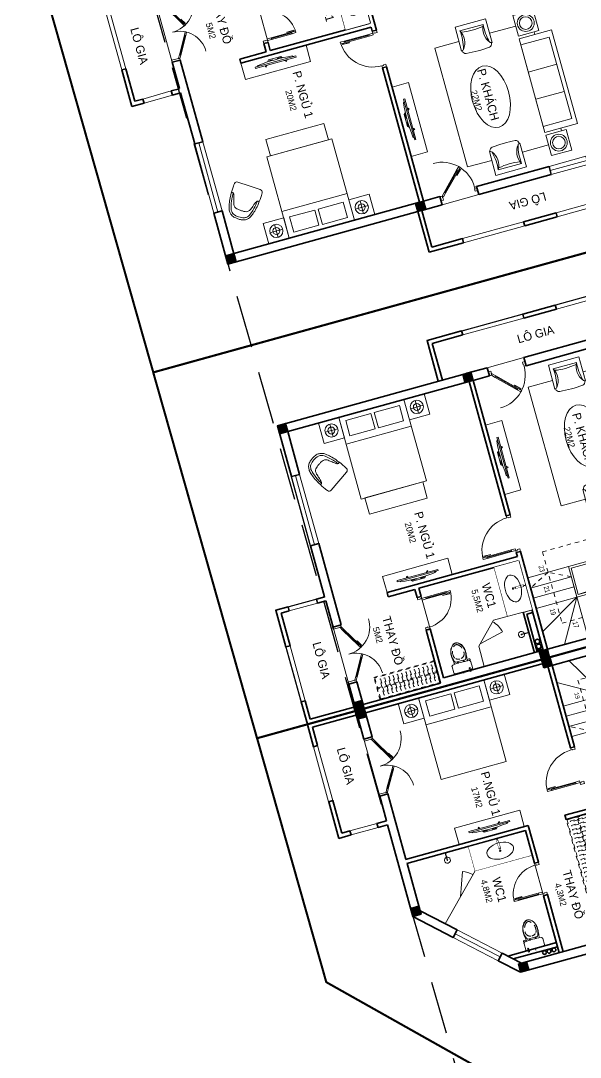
# Model space of a CAD drawing. Header units: metres. Extents: x 568336 to 569219, y 2065964 to 2066430.
# Drawn here: x 568431.95 to 568445.19, y 2066349.36 to 2066373.89 of the extents above; entities that cross this region are included whole.
import ezdxf

# ---------------------------------------------------------------- set-up
doc = ezdxf.new("R2010")
doc.units = ezdxf.units.M
for name, pattern in [('$AUDIT_BAD_LTYPE2', [0]), ('HIDDEN', [0.375, 0.25, -0.125]), ('HIDDEN2', [0.1875, 0.125, -0.0625]), ('X-5M-G-MB PHONGNGU$0$HIDDEN2', [0.1875, 0.125, -0.0625]), ('xref-thap C (mb tang 32-2)$0$HIDDEN', [0.375, 0.25, -0.125])]:
    doc.linetypes.add(name, pattern=pattern)
doc.layers.get('0').update_dxf_attribs({"linetype": 'CONTINUOUS'})
doc.layers.get('DEFPOINTS').update_dxf_attribs({"linetype": 'CONTINUOUS'})
doc.layers.add('-AREA', color=2, linetype='CONTINUOUS', plot=False)
for name, color, linetype, lineweight in [('-CONCRETE', 1, 'CONTINUOUS', 35), ('-DIM', 9, 'CONTINUOUS', 13), ('-DOOR', 137, 'CONTINUOUS', 9), ('-FURNITURE', 46, 'CONTINUOUS', 9), ('-HATCH', 8, 'CONTINUOUS', 5), ('-KH', 143, 'CONTINUOUS', 13), ('-LINE1', 7, 'CONTINUOUS', 18), ('-TEXT', 7, 'CONTINUOUS', 15), ('-WALL', 4, 'CONTINUOUS', 35), ('TEXT25', 2, 'CONTINUOUS', 13)]:
    doc.layers.add(name, color=color, linetype=linetype, lineweight=lineweight)
for name, color, linetype in [('-RANH GIOI LO DAT', 12, 'CONTINUOUS'), ('APOLIC', 7, 'CONTINUOUS'), ('RANHGIOI', 2, 'HIDDEN')]:
    doc.layers.add(name, color=color, linetype=linetype)
doc.styles.add('SVN_AVO_thuong', font='')
doc.styles.add('T1', font='', dxfattribs={"height": 200})
doc.styles.add('vnavanth', font='', dxfattribs={"width": 0.8})
doc.styles.get('SVN_AVO_thuong').set_extended_font_data('SVN-Avo')
doc.styles.get('T1').set_extended_font_data('VNgeometric Light')
doc.styles.get('vnavanth').set_extended_font_data('.VnAvantH')

# ---------------------------------------------------------------- blocks, each defined once
blk = doc.blocks.new('*U225')
at = {"linetype": 'X-5M-G-MB PHONGNGU$0$HIDDEN2'}
for points in [[(0, 600), (0, 0), (3273, 0), (3273, 600)], [(3253, 580), (3253, 20), (20, 20), (20, 580)], [(3253, 287), (3253, 313), (20, 313), (20, 287)], [(114, 319), (109, 319), (109, 280), (114, 280)], [(228, 319), (223, 319), (223, 280), (228, 280)], [(342, 319), (337, 319), (337, 280), (342, 280)], [(456, 319), (451, 319), (451, 280), (456, 280)], [(570, 319), (565, 319), (565, 280), (570, 280)], [(684, 319), (679, 319), (679, 280), (684, 280)], [(798, 319), (793, 319), (793, 280), (798, 280)], [(912, 319), (907, 319), (907, 280), (912, 280)], [(1026, 319), (1021, 319), (1021, 280), (1026, 280)], [(1140, 319), (1135, 319), (1135, 280), (1140, 280)], [(1254, 319), (1249, 319), (1249, 280), (1254, 280)], [(1368, 319), (1363, 319), (1363, 280), (1368, 280)], [(1482, 319), (1477, 319), (1477, 280), (1482, 280)], [(1596, 319), (1591, 319), (1591, 280), (1596, 280)], [(1710, 319), (1705, 319), (1705, 280), (1710, 280)], [(1824, 319), (1819, 319), (1819, 280), (1824, 280)], [(1938, 319), (1933, 319), (1933, 280), (1938, 280)], [(2052, 319), (2047, 319), (2047, 280), (2052, 280)], [(2166, 319), (2161, 319), (2161, 280), (2166, 280)], [(2280, 319), (2275, 319), (2275, 280), (2280, 280)], [(2394, 319), (2389, 319), (2389, 280), (2394, 280)], [(2508, 319), (2503, 319), (2503, 280), (2508, 280)], [(2622, 319), (2617, 319), (2617, 280), (2622, 280)], [(2736, 319), (2731, 319), (2731, 280), (2736, 280)], [(2850, 319), (2845, 319), (2845, 280), (2850, 280)], [(2964, 319), (2959, 319), (2959, 280), (2964, 280)], [(3078, 319), (3073, 319), (3073, 280), (3078, 280)], [(3192, 319), (3187, 319), (3187, 280), (3192, 280)]]:
    blk.add_lwpolyline(points, close=True, dxfattribs=at)
for points in [[(122, 313), (122, 515), (100, 515), (100, 313)], [(100, 287), (100, 92), (122, 92), (122, 287)], [(236, 313), (236, 515), (214, 515), (214, 313)], [(214, 287), (214, 92), (236, 92), (236, 287)], [(350, 313), (350, 515), (328, 515), (328, 313)], [(328, 287), (328, 92), (350, 92), (350, 287)], [(464, 313), (464, 515), (442, 515), (442, 313)], [(442, 287), (442, 92), (464, 92), (464, 287)], [(578, 313), (578, 515), (556, 515), (556, 313)], [(556, 287), (556, 92), (578, 92), (578, 287)], [(692, 313), (692, 515), (670, 515), (670, 313)], [(670, 287), (670, 92), (692, 92), (692, 287)], [(806, 313), (806, 515), (784, 515), (784, 313)], [(784, 287), (784, 92), (806, 92), (806, 287)], [(920, 313), (920, 515), (898, 515), (898, 313)], [(898, 287), (898, 92), (920, 92), (920, 287)], [(1034, 313), (1034, 515), (1012, 515), (1012, 313)], [(1012, 287), (1012, 92), (1034, 92), (1034, 287)], [(1148, 313), (1148, 515), (1126, 515), (1126, 313)], [(1126, 287), (1126, 92), (1148, 92), (1148, 287)], [(1262, 313), (1262, 515), (1240, 515), (1240, 313)], [(1240, 287), (1240, 92), (1262, 92), (1262, 287)], [(1376, 313), (1376, 515), (1354, 515), (1354, 313)], [(1354, 287), (1354, 92), (1376, 92), (1376, 287)], [(1490, 313), (1490, 515), (1468, 515), (1468, 313)], [(1468, 287), (1468, 92), (1490, 92), (1490, 287)], [(1604, 313), (1604, 515), (1582, 515), (1582, 313)], [(1582, 287), (1582, 92), (1604, 92), (1604, 287)], [(1718, 313), (1718, 515), (1696, 515), (1696, 313)], [(1696, 287), (1696, 92), (1718, 92), (1718, 287)], [(1832, 313), (1832, 515), (1810, 515), (1810, 313)], [(1810, 287), (1810, 92), (1832, 92), (1832, 287)], [(1946, 313), (1946, 515), (1924, 515), (1924, 313)], [(1924, 287), (1924, 92), (1946, 92), (1946, 287)], [(2060, 313), (2060, 515), (2038, 515), (2038, 313)], [(2038, 287), (2038, 92), (2060, 92), (2060, 287)], [(2174, 313), (2174, 515), (2152, 515), (2152, 313)], [(2152, 287), (2152, 92), (2174, 92), (2174, 287)], [(2288, 313), (2288, 515), (2266, 515), (2266, 313)], [(2266, 287), (2266, 92), (2288, 92), (2288, 287)], [(2402, 313), (2402, 515), (2380, 515), (2380, 313)], [(2380, 287), (2380, 92), (2402, 92), (2402, 287)], [(2516, 313), (2516, 515), (2494, 515), (2494, 313)], [(2494, 287), (2494, 92), (2516, 92), (2516, 287)], [(2630, 313), (2630, 515), (2608, 515), (2608, 313)], [(2608, 287), (2608, 92), (2630, 92), (2630, 287)], [(2744, 313), (2744, 515), (2722, 515), (2722, 313)], [(2722, 287), (2722, 92), (2744, 92), (2744, 287)], [(2858, 313), (2858, 515), (2836, 515), (2836, 313)], [(2836, 287), (2836, 92), (2858, 92), (2858, 287)], [(2972, 313), (2972, 515), (2950, 515), (2950, 313)], [(2950, 287), (2950, 92), (2972, 92), (2972, 287)], [(3086, 313), (3086, 515), (3064, 515), (3064, 313)], [(3064, 287), (3064, 92), (3086, 92), (3086, 287)], [(3200, 313), (3200, 515), (3178, 515), (3178, 313)], [(3178, 287), (3178, 92), (3200, 92), (3200, 287)]]:
    blk.add_lwpolyline(points, dxfattribs=at)
blk = doc.blocks.new('*U152')
at = {"linetype": '$AUDIT_BAD_LTYPE2'}
for p, q in [((70, 100), (70, 700)), ((90, 700), (90, 100))]:
    blk.add_line(p, q, dxfattribs=at)
for points in [[(50, 700), (90, 700), (90, 800), (50, 800), (50, 700)], [(50, 703), (50, 100)], [(50, 100), (90, 100), (90, 0), (50, 0), (50, 100)]]:
    blk.add_lwpolyline(points)
for points in [[(118, 595), (118, 764), (90, 764), (90, 736), (113, 736), (113, 595)], [(0, 0), (50, 0), (50, -40), (60, -40), (60, -100), (0, -100)], [(900, 0), (850, 0), (850, -40), (840, -40), (840, -100), (900, -100)]]:
    blk.add_lwpolyline(points, close=True)
at = {"linetype": '$AUDIT_BAD_LTYPE2', "ltscale": 0.3}
blk.add_arc((50, 0), 800, 0, 90, dxfattribs=at)
blk = doc.blocks.new('XR.MB.LM123$0$tvi 1')
blk.add_lwpolyline([(29, 0), (29, -1000), (0, -1000), (0, 0)], close=True)
for points in [[(-24, -236), (-39, -252)], [(0, -256), (-24, -236)], [(29, -50), (52, -81)], [(0, -285), (-39, -252)], [(70, -315), (111, -350), (111, -650), (70, -685)], [(89, -446), (89, -360), (71, -345)], [(89, -446), (73, -446)], [(0, -715), (-39, -748)], [(89, -554), (89, -640), (71, -655)], [(89, -554), (73, -554)], [(-24, -764), (-39, -748)], [(0, -744), (-24, -764)], [(29, -950), (52, -919)]]:
    blk.add_lwpolyline(points)
blk.add_arc((-4025, -500), 4099, 354.1311, 5.8689)
blk = doc.blocks.new('Sink_Cicle')
blk.add_lwpolyline([(17, -50), (-17, -50), (-18, -252), (17, -252)], close=True)
blk.add_circle((0, -300), 17.5)
at = {"layer": 'DEFPOINTS'}
blk.add_line((0, -100), (0, 0), dxfattribs=at)
blk.add_wipeout([(17, -50), (-17, -50), (-18, -252), (17, -252)])
at = {"layer": '-FURNITURE', "linetype": 'Continuous'}
blk.add_ellipse((0, -300), major_axis=(-325, 0), ratio=0.584615, dxfattribs=at)
blk.add_line((-18, -237), (17, -237))
blk = doc.blocks.new('*U160')
at = {"ltscale": 300}
blk.add_lwpolyline([(0, 0), (1400, 0), (1400, -600), (0, -600)], close=True, dxfattribs=at)
blk.add_wipeout([(0, 0), (1400, 0), (1400, -600), (0, -600)], dxfattribs=at)
blk.add_blockref('Sink_Cicle', (700, 0), dxfattribs=at)
blk = doc.blocks.new('A$C18091ED7')
for p, q in [((0, -42), (0, 0)), ((146, -27), (179, -27)), ((146, -27), (146, -30)), ((146, -30), (166, -30)), ((153, -37), (146, -30)), ((152, 0), (152, -27)), ((152, 0), (179, 0)), ((153, -37), (166, -37)), ((153, -40), (153, -37)), ((153, -40), (178, -40)), ((153, -40), (178, -40)), ((153, -40), (153, -42)), ((185, -30), (166, -30)), ((178, -37), (166, -37)), ((185, -30), (178, -37)), ((178, -37), (178, -40)), ((178, -40), (178, -42)), ((179, 0), (179, -27)), ((179, -27), (185, -27)), ((185, -27), (185, -30)), ((-83, -267), (-83, -300)), ((-83, -278), (-83, -288)), ((-61, -290), (-83, -290)), ((-63, -265), (-81, -265)), ((-61, -267), (-61, -300)), ((61, -267), (61, -300)), ((61, -290), (83, -290)), ((63, -265), (81, -265)), ((83, -267), (83, -300)), ((83, -278), (83, -288)), ((165, -262), (165, -290)), ((168, -260), (228, -260)), ((168, -292), (207, -292)), ((231, -274), (231, -262))]:
    blk.add_line(p, q)
for points in [[(230, -219, -0.137407), (225, -235), (222, -241, -0.236081), (198, -255, -0.051961), (-198, -255, -0.236081), (-222, -241), (-225, -235, -0.137407), (-230, -219), (-230, -72, -0.198912), (-226, -63), (-209, -46, -0.198912), (-200, -42), (0, -42), (200, -42, -0.198912), (209, -46), (226, -63, -0.198912), (230, -72)], [(144, -619, -0.212405), (26, -734, -0.027685), (-1, -739, -0.022279), (-26, -734, -0.212405), (-144, -619, -0.142796), (-167, -428, -0.093005), (-128, -309, -0.256439), (-111, -300), (0, -300), (111, -300, -0.256439), (128, -309, -0.093005), (167, -428, -0.142796)]]:
    blk.add_lwpolyline(points, format="xyb", close=True)
at = {"linetype": 'xref-thap C (mb tang 32-2)$0$HIDDEN', "ltscale": 100}
blk.add_lwpolyline([(61, -669, -0.199031), (0, -699, -0.199031), (-61, -669, -0.218924), (-132, -478, -0.153791), (-112, -404, -0.236701), (0, -348, -0.236701), (112, -404, -0.153791), (132, -478, -0.218924)], format="xyb", close=True, dxfattribs=at)
blk.add_circle((166, -78), 13.9)
for centre, radius, start, end in [((-81, -267), 1.98, 90, 180), ((-63, -267), 1.98, 0, 90), ((63, -267), 1.98, 90, 180), ((81, -267), 1.98, 0, 90), ((168, -262), 2.47, 90, 180), ((168, -290), 2.47, 180, 270), ((207, -277), 15.5, 270, 306.4659), ((168, -225), 80.1, 306.4659, 320.3123), ((228, -274), 2.47, 320.3123, 0)]:
    blk.add_arc(centre, radius, start, end)
for points in [[(-156, -259), (-157, -267), (-164, -328), (-169, -385), (-184, -528), (-136, -679), (-50, -735), (-20, -741), (0, -744)], [(156, -259), (157, -267), (164, -328), (169, -385), (184, -528), (136, -679), (50, -735), (20, -741), (0, -744)]]:
    blk.add_open_spline(points, degree=3, knots=[130.613938, 130.613938, 130.613938, 130.613938, 152.852109, 311.129351, 417.703951, 561.383393, 697.692632, 710.812262, 710.812262, 710.812262, 710.812262])
blk = doc.blocks.new('A$Cbeb9f07c')
for points in [[(242, 68), (242, 75), (72, 76), (72, 68)], [(252, 58), (252, 86), (242, 86), (242, 58)]]:
    blk.add_lwpolyline(points, close=True)
for radius, start, end in [(72, 2.78, 357.1987), (8.35, 24.8249, 335.1538)]:
    blk.add_arc((72, 72), radius, start, end)
blk = doc.blocks.new('*U18')
at = {"linetype": '$AUDIT_BAD_LTYPE2'}
for p, q in [((70, 100), (70, 600)), ((90, 600), (90, 100))]:
    blk.add_line(p, q, dxfattribs=at)
for points in [[(50, 600), (90, 600), (90, 700), (50, 700), (50, 600)], [(50, 603), (50, 100)], [(50, 100), (90, 100), (90, 0), (50, 0), (50, 100)]]:
    blk.add_lwpolyline(points)
for points in [[(118, 495), (118, 664), (90, 664), (90, 636), (113, 636), (113, 495)], [(0, 0), (50, 0), (50, -40), (60, -40), (60, -100), (0, -100)], [(800, 0), (750, 0), (750, -40), (740, -40), (740, -100), (800, -100)]]:
    blk.add_lwpolyline(points, close=True)
at = {"linetype": '$AUDIT_BAD_LTYPE2', "ltscale": 0.3}
blk.add_arc((50, 0), 700, 0, 90, dxfattribs=at)
blk = doc.blocks.new('A$C5C575821')
at = {"layer": '-CONCRETE'}
h = blk.add_hatch(color=256, dxfattribs=at)
h.dxf.hatch_style = 1
h.paths.add_polyline_path([(0, 200), (0, 0), (200, 0), (200, 200)])
blk.add_lwpolyline([(0, 0), (200, 0), (200, 200), (0, 200)], close=True, dxfattribs=at)
blk = doc.blocks.new('G1600')
for p, q in [((137477, -212827), (139077, -212827)), ((137228, -213392), (137228, -213077)), ((139326, -213392), (139326, -213077)), ((137385, -213234), (137070, -213234)), ((139169, -213234), (139484, -213234))]:
    blk.add_line(p, q)
blk.add_lwpolyline([(137477, -213484), (137477, -211484), (139077, -211484), (139077, -213484), (137477, -213484)])
for points in [[(136977, -213484), (136977, -212984), (137477, -212984), (137477, -213484)], [(137617, -213375), (137617, -212999), (138235, -212999), (138235, -213375)], [(138937, -213375), (138937, -212999), (138320, -212999), (138320, -213375)], [(139577, -213484), (139577, -212984), (139077, -212984), (139077, -213484)]]:
    blk.add_lwpolyline(points, close=True)
for centre, radius in [((137228, -213234), 157), ((137228, -213234), 82.4), ((139326, -213234), 157), ((139326, -213234), 82.4)]:
    blk.add_circle(centre, radius)
blk = doc.blocks.new('*U173')
at = {"ltscale": 0.3}
for points in [[(883, 0, 0.414214), (50, 833, 0.414214)], [(883, 0, -0.414214), (1672, 789, -0.414214)]]:
    blk.add_lwpolyline(points, format="xyb", dxfattribs=at)
for points in [[(687, 368), (137, 50)], [(685, 367), (705, 332), (792, 382), (772, 417), (685, 367)], [(1075, 344), (1055, 310), (969, 360), (989, 394), (1075, 344)], [(1073, 346), (1585, 50)], [(137, 50), (157, 15), (70, -35), (50, 0), (137, 50)], [(1585, 50), (1565, 15), (1652, -35), (1672, 0), (1585, 50)]]:
    blk.add_lwpolyline(points)
for points in [[(579, 338), (726, 423), (740, 399), (716, 384), (705, 404), (582, 333)], [(0, 0), (50, 0), (50, -40), (60, -40), (60, -246), (0, -246)], [(1722, 0), (1672, 0), (1672, -40), (1662, -40), (1662, -246), (1722, -246)]]:
    blk.add_lwpolyline(points, close=True)
at = {"layer": 'APOLIC', "linetype": '$AUDIT_BAD_LTYPE2'}
for p, q in [((147, 33), (695, 349)), ((705, 332), (157, 15)), ((1055, 310), (1565, 15)), ((1575, 33), (1065, 327))]:
    blk.add_line(p, q, dxfattribs=at)
blk = doc.blocks.new('M41-T2')
at = {"layer": '-CONCRETE'}
for centre in [(200966, -1628165), (200966, -1628285), (200966, -1628397)]:
    blk.add_circle(centre, 45, dxfattribs=at)
at = {"layer": '-DOOR'}
for points in [[(198865, -1628065), (199665, -1628065)], [(200788, -1629435), (199973, -1630316)], [(196361, -1631172), (194961, -1631172)]]:
    blk.add_lwpolyline(points, dxfattribs=at)
blk.add_lwpolyline([(200714, -1629367), (199899, -1630248), (200046, -1630384), (200861, -1629503)], close=True, dxfattribs=at)
at = {"layer": '-FURNITURE'}
blk.add_lwpolyline([(197565, -1629665), (197565, -1628065), (197965, -1628065), (197965, -1629665)], close=True, dxfattribs=at)
blk.add_lwpolyline([(199163, -1629963), (198599, -1629757)], dxfattribs=at)
at = {"layer": '-KH', "linetype": 'HIDDEN2', "ltscale": 5}
for points in [[(194965, -1624342), (194965, -1625916), (196714, -1625916), (196714, -1622416), (194965, -1622416), (194965, -1624291)], [(195964, -1625416), (196214, -1625916), (195964, -1626415)]]:
    blk.add_lwpolyline(points, dxfattribs=at)
at = {"layer": '-LINE1'}
for p, q in [((195465, -1625416), (194465, -1625993)), ((195465, -1625416), (194887, -1626416)), ((195465, -1626416), (195465, -1625416)), ((195714, -1625416), (195714, -1626416)), ((195714, -1626416), (195714, -1625416)), ((195964, -1625416), (195964, -1626416)), ((195964, -1626416), (195964, -1625416)), ((196214, -1626416), (196214, -1625366)), ((196214, -1625416), (196214, -1626416)), ((194465, -1626416), (196214, -1626416))]:
    blk.add_line(p, q, dxfattribs=at)
for points in [[(196965, -1632069), (196965, -1631407)], [(197065, -1631407), (197065, -1632069)], [(196165, -1632273), (194815, -1632269)], [(194815, -1632369), (196165, -1632373)]]:
    blk.add_lwpolyline(points, dxfattribs=at)
at = {"layer": '-RANH GIOI LO DAT', "linetype": 'HIDDEN', "ltscale": 10, "const_width": 50}
blk.add_lwpolyline([(194265, -1615665), (194265, -1633605), (200265, -1633564), (205265, -1628530), (205265, -1615665)], close=True, dxfattribs=at)
at = {"layer": '-WALL'}
for p, q in [((194265, -1617665), (194265, -1631207)), ((194465, -1626416), (194465, -1621915)), ((201265, -1625714), (201265, -1629067)), ((194365, -1626515), (196464, -1626515)), ((194365, -1626515), (194365, -1630972)), ((194465, -1626415), (196464, -1626415)), ((196464, -1626415), (196464, -1626515)), ((201065, -1626515), (201065, -1628989)), ((199665, -1627965), (201065, -1627965)), ((199665, -1628065), (201065, -1628065)), ((200714, -1629367), (201065, -1628989)), ((200861, -1629503), (201265, -1629067)), ((199228, -1630973), (199899, -1630248)), ((199316, -1631172), (200046, -1630384)), ((194365, -1630972), (194961, -1630972)), ((196361, -1630972), (197966, -1630972)), ((198066, -1630972), (199229, -1630972)), ((194265, -1631207), (194265, -1632369)), ((194365, -1631172), (194961, -1631172)), ((194365, -1631172), (194365, -1632269)), ((196361, -1631172), (196965, -1631172)), ((196965, -1631407), (196965, -1631172)), ((197065, -1631172), (199316, -1631172)), ((197065, -1631407), (197065, -1631172)), ((196965, -1631407), (197065, -1631407)), ((196965, -1632069), (197065, -1632069)), ((196965, -1632269), (196965, -1632069)), ((197065, -1632369), (197065, -1632069)), ((194265, -1632369), (194815, -1632369)), ((194365, -1632269), (194815, -1632269)), ((194815, -1632269), (194815, -1632369)), ((196165, -1632269), (196965, -1632269)), ((196165, -1632369), (196165, -1632269)), ((196165, -1632369), (197065, -1632369))]:
    blk.add_line(p, q, dxfattribs=at)
for points in [[(198065, -1626515), (198065, -1627065), (197965, -1627065), (197965, -1626515)], [(198865, -1628065), (198865, -1627965)], [(199665, -1628065), (199665, -1627965)], [(200815, -1629259), (200815, -1628065)], [(200915, -1629151), (200915, -1628065)], [(200861, -1629503), (200714, -1629367)], [(200046, -1630384), (199899, -1630248)], [(194961, -1630972), (194961, -1631172)], [(196361, -1630972), (196361, -1631172)]]:
    blk.add_lwpolyline(points, dxfattribs=at)
at = {"layer": '-DOOR', "rotation": 180}
for name, p in [('*U152', (197364, -1626515)), ('*U18', (199665, -1628065))]:
    blk.add_blockref(name, p, dxfattribs=at)
at = {"layer": '-DOOR', "xscale": 0.8130081300813007, "yscale": 0.8130081300813007, "zscale": 0.8130081300813007}
blk.add_blockref('*U173', (194961, -1630972), dxfattribs=at)
at = {"layer": '-FURNITURE', "extrusion": (0, 0, -1), "xscale": 0.9166666666659741, "yscale": 0.9166666666659741, "zscale": -0.9166666666659741}
blk.add_blockref('*U225', (-201065, -1627065), dxfattribs=at)
at = {"layer": '-FURNITURE', "xscale": -1, "rotation": 270}
blk.add_blockref('G1600', (407849, -1767142), dxfattribs=at)
at = {"layer": '-FURNITURE', "extrusion": (0, 0, -1), "rotation": 179.9963102775916}
blk.add_blockref('XR.MB.LM123$0$tvi 1', (-197730, -1629365), dxfattribs=at)
at = {"layer": '-FURNITURE', "rotation": 270}
blk.add_blockref('A$C18091ED7', (200857, -1628580), dxfattribs=at)
at = {"layer": '-FURNITURE', "xscale": -1}
blk.add_blockref('A$Cbeb9f07c', (198317, -1630103), dxfattribs=at)
at = {"layer": '-WALL', "xscale": -1}
for p in [(194465, -1626615), (201265, -1629067), (194465, -1631172), (199316, -1631172)]:
    blk.add_blockref('A$C5C575821', p, dxfattribs=at)
at = {"layer": '-TEXT', "style": 'T1'}
blk.add_text('19', height=100, rotation=0, dxfattribs=at).set_placement((195235, -1626081))
at = {"layer": '-TEXT', "color": 2, "style": 'vnavanth'}
for s, p in [('thay ®å', (199231, -1627478)), ('p.ngñ 1', (196464, -1628723)), ('wc1', (198950, -1629131))]:
    blk.add_text(s, height=200, rotation=0, dxfattribs=at).set_placement(p)
at = {"layer": 'TEXT25'}
for s, height, style, p in [('4,3M2', 150, 'T1', (199468, -1627738)), ('17M2', 150, 'T1', (196749, -1629036)), ('4,8M2', 150, 'T1', (198922, -1629404)), ('LÔ GIA', 200, 'SVN_AVO_thuong', (195010, -1631856))]:
    blk.add_text(s, height=height, rotation=0, dxfattribs=dict(at, style=style)).set_placement(p)
at = {"layer": '-FURNITURE', "extrusion": (0, 0, -1), "zscale": -1, "rotation": 270}
blk.add_blockref('*U160', (-198065, -1628065), dxfattribs=at)
at = {"layer": '-FURNITURE'}
blk.add_lwpolyline([(198665, -1629465), (199682, -1630482)], dxfattribs=at)
blk.add_arc((199163, -1629963), 600, 135, 159.9467, dxfattribs=at)
at = {"layer": '-WALL'}
for p, q in [((197965, -1630982), (197965, -1627965)), ((197965, -1627965), (198865, -1627965)), ((198065, -1630981), (198065, -1628065)), ((198065, -1628065), (198865, -1628065))]:
    blk.add_line(p, q, dxfattribs=at)
blk = doc.blocks.new('*U241')
at = {"linetype": 'X-5M-G-MB PHONGNGU$0$HIDDEN2'}
for points in [[(0, 600), (0, 0), (1623, 0), (1623, 600)], [(1603, 580), (1603, 20), (20, 20), (20, 580)], [(1603, 287), (1603, 313), (20, 313), (20, 287)], [(114, 319), (109, 319), (109, 280), (114, 280)], [(228, 319), (223, 319), (223, 280), (228, 280)], [(342, 319), (337, 319), (337, 280), (342, 280)], [(456, 319), (451, 319), (451, 280), (456, 280)], [(570, 319), (565, 319), (565, 280), (570, 280)], [(684, 319), (679, 319), (679, 280), (684, 280)], [(798, 319), (793, 319), (793, 280), (798, 280)], [(912, 319), (907, 319), (907, 280), (912, 280)], [(1026, 319), (1021, 319), (1021, 280), (1026, 280)], [(1140, 319), (1135, 319), (1135, 280), (1140, 280)], [(1254, 319), (1249, 319), (1249, 280), (1254, 280)], [(1368, 319), (1363, 319), (1363, 280), (1368, 280)], [(1482, 319), (1477, 319), (1477, 280), (1482, 280)]]:
    blk.add_lwpolyline(points, close=True, dxfattribs=at)
for points in [[(122, 313), (122, 515), (100, 515), (100, 313)], [(100, 287), (100, 92), (122, 92), (122, 287)], [(236, 313), (236, 515), (214, 515), (214, 313)], [(214, 287), (214, 92), (236, 92), (236, 287)], [(350, 313), (350, 515), (328, 515), (328, 313)], [(328, 287), (328, 92), (350, 92), (350, 287)], [(464, 313), (464, 515), (442, 515), (442, 313)], [(442, 287), (442, 92), (464, 92), (464, 287)], [(578, 313), (578, 515), (556, 515), (556, 313)], [(556, 287), (556, 92), (578, 92), (578, 287)], [(692, 313), (692, 515), (670, 515), (670, 313)], [(670, 287), (670, 92), (692, 92), (692, 287)], [(806, 313), (806, 515), (784, 515), (784, 313)], [(784, 287), (784, 92), (806, 92), (806, 287)], [(920, 313), (920, 515), (898, 515), (898, 313)], [(898, 287), (898, 92), (920, 92), (920, 287)], [(1034, 313), (1034, 515), (1012, 515), (1012, 313)], [(1012, 287), (1012, 92), (1034, 92), (1034, 287)], [(1148, 313), (1148, 515), (1126, 515), (1126, 313)], [(1126, 287), (1126, 92), (1148, 92), (1148, 287)], [(1262, 313), (1262, 515), (1240, 515), (1240, 313)], [(1240, 287), (1240, 92), (1262, 92), (1262, 287)], [(1376, 313), (1376, 515), (1354, 515), (1354, 313)], [(1354, 287), (1354, 92), (1376, 92), (1376, 287)], [(1490, 313), (1490, 515), (1468, 515), (1468, 313)], [(1468, 287), (1468, 92), (1490, 92), (1490, 287)]]:
    blk.add_lwpolyline(points, dxfattribs=at)
blk = doc.blocks.new('A$C18251349')
at = {"layer": '-LINE1'}
for points in [[(900, 4650), (1000, 4650), (1000, 3150), (900, 3150)], [(1000, 2350), (900, 2350), (900, 850), (1000, 850)]]:
    blk.add_lwpolyline(points, close=True, dxfattribs=at)
at = {"layer": '-WALL'}
for p, q in [((0, 5500), (1000, 5500)), ((0, 5500), (0, 5400)), ((0, 5400), (900, 5400)), ((900, 4650), (900, 5400)), ((1000, 4650), (1000, 5500)), ((900, 4650), (1000, 4650)), ((1000, 4650), (910, 4650)), ((900, 3150), (1000, 3150)), ((900, 3150), (900, 2350)), ((1000, 3150), (1000, 2350)), ((900, 2350), (1000, 2350)), ((900, 850), (1000, 850)), ((900, 850), (900, 100)), ((1000, 850), (1000, 0)), ((900, 100), (0, 100)), ((0, 100), (0, 0)), ((0, 0), (1000, 0))]:
    blk.add_line(p, q, dxfattribs=at)
blk = doc.blocks.new('ghe11asdsdsdsd')
at = {"layer": '-FURNITURE', "ltscale": 5}
for p, q in [((-454, 642), (-454, -60)), ((447, 643), (445, -59)), ((339, 75), (-348, 74)), ((445, -59), (-454, -60))]:
    blk.add_line(p, q, dxfattribs=at)
for centre, radius, start, end in [((-557, 172), 481, 73.628, 77.6744), ((-330, 640), 103, 97.7909, 180.472), ((-435, 586), 50, 17.2905, 73.628), ((-753, 311), 469, 329.603, 39.8271), ((-1717, 235), 1379, 353.2677, 15.3477), ((14, -3057), 3816, 85.1505, 95.3732), ((745, 311), 469, 140.0382, 210.2652), ((1709, 233), 1379, 164.5193, 186.6002), ((322, 644), 103, 359.5522, 82.2333), ((428, 586), 50, 106.2084, 162.5459), ((548, 172), 481, 102.162, 106.2084), ((-1, -1576), 1730, 79.6029, 100.5814)]:
    blk.add_arc(centre, radius, start, end, dxfattribs=at)
blk = doc.blocks.new('GHE600')
at = {"layer": '-FURNITURE'}
for p, q in [((269950, 8710), (270650, 8710)), ((269950, 8043), (270650, 8043))]:
    blk.add_line(p, q, dxfattribs=at)
for points in [[(270146, 9595), (270146, 10095), (270646, 10095), (270646, 9595)], [(269850, 9526), (270650, 9526), (270650, 7226), (269850, 7226)], [(269950, 9376), (270650, 9376), (270650, 7376), (269950, 7376)], [(270146, 7158), (270146, 6658), (270646, 6658), (270646, 7158)]]:
    blk.add_lwpolyline(points, close=True, dxfattribs=at)
at = {"layer": '-FURNITURE', "elevation": 0}
for points in [[(271287, 9830), (270646, 9832)], [(272038, 6909), (272634, 6908), (272634, 9823), (272038, 9826)], [(270262, 9595), (270262, 9526)], [(270262, 7226), (270262, 7158)], [(270646, 6917), (271287, 6913)]]:
    blk.add_lwpolyline(points, dxfattribs=at)
at = {"layer": '-FURNITURE'}
for centre, radius in [((270396, 9845), 200), ((270396, 9845), 150), ((270396, 6908), 200), ((270396, 6908), 150)]:
    blk.add_circle(centre, radius, dxfattribs=at)
at = {"layer": '-FURNITURE', "extrusion": (0, 0, -1)}
blk.add_ellipse((271662, 8365), major_axis=(0, 750), ratio=0.589994, dxfattribs=at)
at = {"layer": '-FURNITURE', "zscale": 0.83397927038413}
for p, xscale, yscale, rotation in [((271659, 10145, 0), 0.83397927038413, 0.83397927038413, 179.9447021404027), ((271659, 6608, 0), -0.8339792703841301, 0.8339792703841301, 0.05529785959737722)]:
    blk.add_blockref('ghe11asdsdsdsd', p, dxfattribs=dict(at, xscale=xscale, yscale=yscale, rotation=rotation))
blk = doc.blocks.new('A$C7D524948')
at = {"layer": '-FURNITURE'}
for points in [[(0, 825, 0.023749), (-77, 820, 0.11104), (-175, 786, 0.085168), (-235, 733, 0.08855), (-282, 649, 0.027906), (-316, 526, 0.028342), (-340, 373, 0.04712), (-341, 283, 0.513527), (-285, 300, 0.059578), (-243, 414, -0.034465), (-213, 507, -0.059277), (-183, 564, -0.166146), (-133, 600, -0.052564), (-76, 612, -0.028554), (0, 615, -3.543335)], [(-1, 774, 0.105584), (-138, 751, 0.083976), (-176, 728, 0.149302), (-241, 626, 0.024909), (-289, 424, 0.026439), (-307, 278, -0.886333)], [(-1, 774, -0.105584), (137, 751, -0.083976), (175, 728, -0.149302), (240, 626, -0.024909), (288, 424, -0.026439), (305, 278, 0.886333)], [(0, 825, -0.023749), (77, 820, -0.11104), (175, 786, -0.085168), (235, 733, -0.08855), (282, 649, -0.027906), (316, 526, -0.028342), (340, 373, -0.04712), (341, 283, -0.513527), (285, 300, -0.059578), (243, 414, 0.034465), (213, 507, 0.059277), (183, 564, 0.166146), (133, 600, 0.052564), (76, 612, 0.028554), (0, 615, 3.543335)], [(-343, 328, 0.022671), (-350, 124, 0.012122), (-346, 57, 0.405508), (-279, 0), (0, 0)], [(343, 328, -0.022671), (350, 124, -0.012122), (346, 57, -0.405508), (279, 0), (0, 0)]]:
    blk.add_lwpolyline(points, format="xyb", dxfattribs=at)
blk = doc.blocks.new('*U210')
at = {"linetype": '$AUDIT_BAD_LTYPE2'}
for p, q in [((135, 57), (559, 481)), ((573, 467), (149, 42))]:
    blk.add_line(p, q, dxfattribs=at)
for points in [[(547, 497), (121, 71)], [(545, 495), (573, 467), (644, 537), (616, 566), (545, 495)], [(121, 71), (149, 42), (78, -28), (50, 0), (121, 71)]]:
    blk.add_lwpolyline(points)
for points in [[(519, 372), (639, 492), (619, 512), (599, 492), (615, 476), (515, 376)], [(0, 0), (50, 0), (50, -40), (60, -40), (60, -100), (0, -100)], [(900, 0), (850, 0), (850, -40), (840, -40), (840, -100), (900, -100)]]:
    blk.add_lwpolyline(points, close=True)
at = {"linetype": '$AUDIT_BAD_LTYPE2', "ltscale": 0.3}
blk.add_arc((50, 0), 800, 0, 90, dxfattribs=at)
blk = doc.blocks.new('*U208')
at = {"ltscale": 300}
blk.add_lwpolyline([(0, 0), (1200, 0), (1200, -600), (0, -600)], close=True, dxfattribs=at)
blk.add_wipeout([(0, 0), (1200, 0), (1200, -600), (0, -600)], dxfattribs=at)
blk.add_blockref('Sink_Cicle', (600, 0), dxfattribs=at)
blk = doc.blocks.new('shower')
for points in [[(180929, -32327), (180902, -32327), (180902, -32316), (180929, -32316)], [(180919, -32316), (180912, -32316), (180912, -32147), (180919, -32147)]]:
    blk.add_lwpolyline(points, close=True)
for radius, start, end in [(72, 272.7907, 267.2093), (8.35, 294.8355, 245.1645)]:
    blk.add_arc((180916, -32147), radius, start, end)
blk = doc.blocks.new('M42-T2')
at = {"layer": '-HATCH', "true_color": 0x8c8896}
h = blk.add_hatch(color=252, dxfattribs=at)
h.dxf.hatch_style = 1
h.paths.add_polyline_path([(202351, -1689619), (203001, -1689619), (203001, -1692019), (202880, -1689822)])
at = {"layer": '-CONCRETE'}
for centre, radius in [((203814, -1693249, 0), 55), ((203934, -1693249, 0), 55), ((204025, -1693218, 0), 13), ((204025, -1693260, 0), 13), ((204025, -1693298, 0), 13)]:
    blk.add_circle(centre, radius, dxfattribs=at)
at = {"layer": '-DOOR'}
for points in [[(197251, -1691768), (197251, -1692668)], [(198501, -1697722), (200201, -1697722)], [(203597, -1697821), (202197, -1697821)]]:
    blk.add_lwpolyline(points, dxfattribs=at)
blk.add_lwpolyline([(198501, -1697622), (200201, -1697622), (200201, -1697822), (198501, -1697822)], close=True, dxfattribs=at)
at = {"layer": '-FURNITURE'}
for points in [[(200252, -1692668), (198550, -1692668), (198550, -1693068), (200252, -1693068)], [(201751, -1696369), (201351, -1696369), (201351, -1694769), (201751, -1694769)], [(199451, -1694857), (199851, -1694857), (199851, -1696281), (199451, -1696281)]]:
    blk.add_lwpolyline(points, close=True, dxfattribs=at)
blk.add_lwpolyline([(203503, -1694570), (203376, -1693984)], dxfattribs=at)
blk.add_arc((203503, -1694570), 600, 102.1797, 135, dxfattribs=at)
at = {"layer": '-HATCH'}
blk.add_line((202051, -1695619), (202851, -1695619), dxfattribs=at)
blk.add_lwpolyline([(202351, -1689619), (203001, -1689619), (203001, -1692019), (202880, -1689822), (202351, -1689619)], dxfattribs=at)
at = {"layer": '-KH', "linetype": 'HIDDEN2', "ltscale": 5}
blk.add_lwpolyline([(201801, -1692569), (203551, -1692569), (203551, -1689069), (201801, -1689069)], close=True, dxfattribs=at)
blk.add_lwpolyline([(202551, -1692069), (202301, -1692569), (202551, -1693069)], dxfattribs=at)
at = {"layer": '-LINE1'}
for p, q in [((203051, -1693069), (203051, -1689569)), ((202301, -1693069), (202301, -1692069)), ((203051, -1692069), (202301, -1692069)), ((204051, -1692069), (202390, -1692069)), ((202551, -1693069), (202551, -1692069)), ((202801, -1693069), (202801, -1692069)), ((203051, -1692069), (204051, -1692646)), ((203051, -1692069), (203629, -1693069))]:
    blk.add_line(p, q, dxfattribs=at)
for points in [[(202301, -1692069), (203051, -1692069), (203051, -1689569), (202301, -1689569)], [(202351, -1692019), (203001, -1692019), (203001, -1689619), (202351, -1689619)]]:
    blk.add_lwpolyline(points, close=True, dxfattribs=at)
for points in [[(201451, -1698021), (201451, -1698721)], [(201551, -1698721), (201551, -1698021)], [(202351, -1698921), (203702, -1698921)], [(203702, -1699021), (202351, -1699021)]]:
    blk.add_lwpolyline(points, dxfattribs=at)
at = {"layer": '-RANH GIOI LO DAT', "linetype": 'HIDDEN', "ltscale": 10, "const_width": 50}
blk.add_lwpolyline([(195251, -1682317), (195251, -1700318), (204251, -1700257), (204251, -1682317)], close=True, dxfattribs=at)
at = {"layer": '-WALL'}
for p, q in [((204251, -1697857), (204251, -1684319)), ((204051, -1688569), (204051, -1693069)), ((197251, -1691768), (197251, -1689989)), ((197451, -1691768), (197451, -1689989)), ((197451, -1691768), (197251, -1691768)), ((197251, -1693169), (197251, -1692668)), ((197451, -1692668), (197251, -1692668)), ((197451, -1693069), (197451, -1692668)), ((197251, -1693269), (197251, -1697822)), ((200751, -1693069), (197451, -1693069)), ((200751, -1693169), (197451, -1693169)), ((197451, -1693169), (197451, -1697622)), ((200751, -1693169), (200751, -1693069)), ((203701, -1693069), (201651, -1693069)), ((201651, -1693169), (201651, -1693069)), ((201751, -1693169), (201651, -1693169)), ((201751, -1696369), (201751, -1693169)), ((204051, -1693169), (201851, -1693169)), ((201851, -1695619), (201851, -1693169)), ((204051, -1693069), (202390, -1693069)), ((203051, -1693389), (203051, -1693169)), ((203121, -1693319), (203121, -1693169)), ((203701, -1693069), (204051, -1693069)), ((204051, -1693169), (204051, -1695619)), ((203051, -1693389), (204051, -1693389)), ((203121, -1693319), (204051, -1693319)), ((201851, -1695619), (202051, -1695619)), ((201851, -1696369), (201851, -1695719)), ((201851, -1695719), (202051, -1695719)), ((202051, -1695619), (202051, -1695719)), ((202851, -1695619), (204051, -1695619)), ((202851, -1695619), (202851, -1695720)), ((202851, -1695620), (202851, -1695720)), ((202851, -1695719), (204151, -1695719)), ((204151, -1697657), (204151, -1695719)), ((201751, -1696369), (201851, -1696369)), ((197451, -1697622), (198501, -1697622)), ((200201, -1697622), (202197, -1697621)), ((203597, -1697621), (204153, -1697621)), ((197251, -1697822), (198501, -1697822)), ((200201, -1697822), (201451, -1697822)), ((201451, -1698021), (201451, -1697821)), ((201551, -1697821), (202197, -1697821)), ((201551, -1698021), (201551, -1697821)), ((203597, -1697821), (204251, -1697821)), ((204151, -1697821), (204151, -1698922)), ((204251, -1697821), (204251, -1699021)), ((201451, -1698021), (201551, -1698022)), ((201551, -1698721), (201451, -1698721)), ((201451, -1699021), (201451, -1698721)), ((201551, -1698921), (201551, -1698721)), ((202351, -1698921), (201551, -1698921)), ((202351, -1699021), (202351, -1698921)), ((203702, -1698921), (203701, -1699021)), ((204152, -1698921), (203702, -1698921)), ((202351, -1699021), (201451, -1699021)), ((204251, -1699021), (203701, -1699021))]:
    blk.add_line(p, q, dxfattribs=at)
for points in [[(198501, -1697822), (198501, -1697622)], [(200201, -1697822), (200201, -1697622)], [(202197, -1697621), (202197, -1697821)], [(203597, -1697621), (203597, -1697821)]]:
    blk.add_lwpolyline(points, dxfattribs=at)
at = {"layer": '-DOOR', "xscale": -1, "rotation": 270}
blk.add_blockref('*U210', (197451, -1692668), dxfattribs=at)
at = {"layer": '-DOOR', "rotation": 180}
blk.add_blockref('*U152', (201651, -1693169), dxfattribs=at)
at = {"layer": '-DOOR'}
blk.add_blockref('*U18', (202051, -1695619), dxfattribs=at)
at = {"layer": '-DOOR', "xscale": 0.8130081300813006, "yscale": 0.8130081300813006, "zscale": 0.8130081300813006, "rotation": 0.388611409149373}
blk.add_blockref('*U173', (202196, -1697635), dxfattribs=at)
at = {"layer": '-FURNITURE', "xscale": -1}
for name, p, rotation in [('GHE600', (207778, -1419219), 89.99999998994852), ('G1600', (410936, -1833846), 270), ('A$C18091ED7', (204072, -1695127), 270)]:
    blk.add_blockref(name, p, dxfattribs=dict(at, rotation=rotation))
at = {"layer": '-FURNITURE', "extrusion": (0, 0, -1), "xscale": -1, "rotation": 90.00368972240832}
blk.add_blockref('XR.MB.LM123$0$tvi 1', (-199903, -1692857), dxfattribs=at)
at = {"layer": '-FURNITURE'}
for name, p, rotation in [('shower', (384467, -1725716), 180), ('A$C7D524948', (198901, -1696769), 124.1219197484613)]:
    blk.add_blockref(name, p, dxfattribs=dict(at, rotation=rotation))
at = {"layer": '-FURNITURE', "extrusion": (0, 0, -1), "rotation": 179.9963102775916}
blk.add_blockref('XR.MB.LM123$0$tvi 1', (-201540, -1696069), dxfattribs=at)
at = {"layer": '-FURNITURE', "extrusion": (0, 0, -1), "xscale": 0.916666666665974, "yscale": 0.916666666665974, "zscale": -0.916666666665974, "rotation": 270}
blk.add_blockref('*U241', (-204151, -1695719), dxfattribs=at)
at = {"layer": '-WALL', "xscale": -1}
blk.add_blockref('A$C18251349', (197251, -1693869), dxfattribs=at)
at = {"layer": '-WALL'}
for p in [(197251, -1693269), (204051, -1693269), (197251, -1697822), (204051, -1697822)]:
    blk.add_blockref('A$C5C575821', p, dxfattribs=at)
at = {"layer": 'DEFPOINTS', "style": 'T1', "width": 0.7}
for s, p in [('17', (203593, -1692327)), ('23', (202103, -1692752)), ('21', (202605, -1692763)), ('19', (203157, -1692767))]:
    blk.add_text(s, height=120, rotation=360, dxfattribs=at).set_placement(p)
at = {"layer": 'TEXT25'}
for s, height, rotation, style, p in [('P. KHÁCH ', 200, 360, 'SVN_AVO_thuong', (198846, -1691025)), ('LÔ GIA', 200, 90, 'SVN_AVO_thuong', (196895, -1691799)), ('22M2', 150, 360, 'T1', (199105, -1691306)), ('WC1', 200, 360, 'SVN_AVO_thuong', (202159, -1694162)), ('5,5M2', 150, 360, 'T1', (202230, -1694436)), ('P. NGỦ 1', 200, 360, 'SVN_AVO_thuong', (200103, -1695251)), ('20M2', 150, 360, 'T1', (200278, -1695534)), ('THAY ĐỒ', 200, 360, 'SVN_AVO_thuong', (202288, -1696642)), ('5M2', 150, 360, 'T1', (202463, -1696926)), ('LÔ GIA', 200, 359.6114, 'SVN_AVO_thuong', (202433, -1698394))]:
    blk.add_text(s, height=height, rotation=rotation, dxfattribs=dict(at, style=style)).set_placement(p)
at = {"layer": '-FURNITURE', "extrusion": (0, 0, -1), "xscale": -1, "zscale": -1}
blk.add_blockref('*U208', (-201851, -1693169), dxfattribs=at)
at = {"layer": '-AREA'}
blk.add_lwpolyline([(204251, -1699021), (201451, -1699021), (201451, -1697822), (197251, -1697822), (197251, -1693869), (196252, -1693869), (196252, -1688369), (197251, -1688369), (197251, -1684319), (204251, -1684319)], close=True, dxfattribs=at)
at = {"layer": '-FURNITURE'}
blk.add_lwpolyline([(203051, -1693389), (203051, -1694119), (203551, -1694619), (204051, -1694619)], dxfattribs=at)
blk = doc.blocks.new('M43-T2')
at = {"layer": '-DOOR'}
blk.add_line((201632, -1755027), (201632, -1755927), dxfattribs=at)
for points in [[(201732, -1755927), (201532, -1755927), (201532, -1755027), (201732, -1755027)], [(198783, -1763670), (200483, -1763669), (200483, -1763869), (198782, -1763870)]]:
    blk.add_lwpolyline(points, close=True, dxfattribs=at)
for points in [[(201732, -1757706), (201732, -1758606)], [(196778, -1763870), (195378, -1763871)], [(198783, -1763770), (200483, -1763769)]]:
    blk.add_lwpolyline(points, dxfattribs=at)
at = {"layer": '-FURNITURE'}
for points in [[(198731, -1758606), (200433, -1758606), (200433, -1759006), (198731, -1759006)], [(197232, -1762307), (197632, -1762307), (197632, -1760707), (197232, -1760707)], [(199532, -1760795), (199132, -1760795), (199132, -1762219), (199532, -1762219)]]:
    blk.add_lwpolyline(points, close=True, dxfattribs=at)
at = {"layer": '-HATCH'}
blk.add_line((196932, -1761557), (196132, -1761557), dxfattribs=at)
at = {"layer": '-LINE1'}
for points in [[(197432, -1764771), (197427, -1764071)], [(197527, -1764070), (197532, -1764770)], [(196632, -1765070), (195282, -1765070)], [(195283, -1764970), (196632, -1764970)]]:
    blk.add_lwpolyline(points, dxfattribs=at)
at = {"layer": '-RANH GIOI LO DAT', "linetype": 'HIDDEN', "ltscale": 10, "const_width": 50}
blk.add_lwpolyline([(194732, -1748257), (194732, -1766318), (203732, -1766257), (203732, -1748257)], close=True, dxfattribs=at)
at = {"layer": '-WALL'}
for p, q in [((201532, -1757706), (201532, -1755927)), ((201532, -1755927), (201732, -1755927)), ((201732, -1757706), (201732, -1755927)), ((201532, -1757706), (201732, -1757706)), ((201532, -1759007), (201532, -1758606)), ((201532, -1758606), (201732, -1758606)), ((201732, -1759107), (201732, -1758606)), ((195282, -1759007), (197332, -1759007)), ((197332, -1759107), (197332, -1759007)), ((198232, -1759007), (201532, -1759007)), ((198232, -1759107), (198232, -1759007)), ((194932, -1759107), (197132, -1759107)), ((197132, -1761557), (197132, -1759107)), ((197232, -1759107), (197332, -1759107)), ((197232, -1762307), (197232, -1759107)), ((198232, -1759107), (201532, -1759107)), ((201532, -1763670), (201532, -1759107)), ((201732, -1763869), (201732, -1759207)), ((197132, -1761557), (196932, -1761557)), ((196932, -1761557), (196932, -1761657)), ((197132, -1761657), (196932, -1761657)), ((197132, -1762307), (197132, -1761657)), ((197232, -1762307), (197132, -1762307)), ((196778, -1763670), (198783, -1763670)), ((198782, -1763870), (198783, -1763670)), ((200482, -1763869), (200483, -1763669)), ((200483, -1763669), (201533, -1763669)), ((196778, -1763870), (197424, -1763870)), ((197427, -1764070), (197427, -1763870)), ((197524, -1763870), (198782, -1763870)), ((197527, -1764070), (197527, -1763870)), ((200482, -1763869), (201732, -1763869)), ((197427, -1764070), (197527, -1764070)), ((197432, -1764770), (197532, -1764770)), ((197432, -1764970), (197432, -1764770)), ((197532, -1765070), (197532, -1764770)), ((196632, -1765070), (196632, -1764970)), ((196632, -1764970), (197432, -1764970)), ((196632, -1765070), (197532, -1765070))]:
    blk.add_line(p, q, dxfattribs=at)
blk.add_lwpolyline([(196778, -1763670), (196778, -1763870)], dxfattribs=at)
at = {"layer": '-DOOR', "rotation": 90.00000000000001}
blk.add_blockref('*U210', (201532, -1758606), dxfattribs=at)
at = {"layer": '-DOOR', "xscale": -1, "rotation": 180}
blk.add_blockref('*U152', (197332, -1759107), dxfattribs=at)
at = {"layer": '-DOOR', "xscale": -1}
blk.add_blockref('*U18', (196932, -1761557), dxfattribs=at)
at = {"layer": '-DOOR', "xscale": 0.8130081300813006, "yscale": 0.8130081300813006, "zscale": 0.8130081300813006, "rotation": 0.02130931269964103}
blk.add_blockref('*U173', (195378, -1763671), dxfattribs=at)
at = {"layer": '-FURNITURE'}
for name, p, rotation in [('GHE600', (191206, -1485157), 270.0000000100515), ('G1600', (-11952, -1899784), 90.00000000000001)]:
    blk.add_blockref(name, p, dxfattribs=dict(at, rotation=rotation))
at = {"layer": '-FURNITURE', "extrusion": (0, 0, -1), "rotation": 269.9963102775917}
blk.add_blockref('XR.MB.LM123$0$tvi 1', (-199081, -1758795), dxfattribs=at)
at = {"layer": '-FURNITURE', "extrusion": (0, 0, -1), "xscale": -1, "rotation": 180.0036897224084}
blk.add_blockref('XR.MB.LM123$0$tvi 1', (-197443, -1762007), dxfattribs=at)
at = {"layer": '-FURNITURE', "xscale": -1, "rotation": 235.8780802515387}
blk.add_blockref('A$C7D524948', (200082, -1762893), dxfattribs=at)
at = {"layer": '-WALL'}
blk.add_blockref('A$C18251349', (201732, -1759207), dxfattribs=at)
at = {"layer": '-WALL', "xscale": -1}
for p in [(201732, -1759207), (201732, -1763870)]:
    blk.add_blockref('A$C5C575821', p, dxfattribs=at)
at = {"layer": 'TEXT25'}
for s, height, rotation, style, p in [('LÔ GIA', 200, 270, 'SVN_AVO_thuong', (202089, -1756186)), ('P. KHÁCH ', 200, 0, 'SVN_AVO_thuong', (198877, -1756963)), ('22M2', 150, 0, 'T1', (199321, -1757243)), ('WC1', 200, 0, 'SVN_AVO_thuong', (196246, -1760100)), ('P. NGỦ 1', 200, 0, 'SVN_AVO_thuong', (197765, -1761188)), ('20M2', 150, 0, 'T1', (198148, -1761472)), ('THAY ĐỒ', 200, 0, 'SVN_AVO_thuong', (195520, -1762580)), ('5M2', 150, 0, 'T1', (196106, -1762863)), ('LÔ GIA', 200, 0, 'SVN_AVO_thuong', (195751, -1764617))]:
    blk.add_text(s, height=height, rotation=rotation, dxfattribs=dict(at, style=style)).set_placement(p)
at = {"layer": '-FURNITURE', "extrusion": (0, 0, -1), "zscale": -1}
blk.add_blockref('*U208', (-197132, -1759107), dxfattribs=at)

msp = doc.modelspace()

# ---------------------------------------------------------------- block references
at = {"layer": '-DIM', "xscale": 0.001, "yscale": 0.001, "zscale": 0.001, "rotation": 285.4590240793294}
msp.add_blockref('M41-T2', (569960.264, 2066979.582), dxfattribs=at)

# ---------------------------------------------------------------- next in the draw order: block references
at = {"layer": '-DIM', "xscale": 0.001, "yscale": 0.001, "zscale": 0.001, "rotation": 285.4590240819714}
msp.add_blockref('M42-T2', (570021.842, 2067006.973), dxfattribs=at)

# ---------------------------------------------------------------- next in the draw order: block references
at = {"layer": '-DIM', "xscale": 0.001, "yscale": 0.001, "zscale": 0.001, "rotation": 285.4590240789451}
msp.add_blockref('M43-T2', (570083.136, 2067032.723), dxfattribs=at)

# ---------------------------------------------------------------- next in the draw order: linework, layer by layer
at = {"layer": 'RANHGIOI', "color": 12, "ltscale": 5}
msp.add_line((568431.946, 2066385.411), (568442.985, 2066346.521), dxfattribs=at)

doc.saveas('drawing.dxf')
